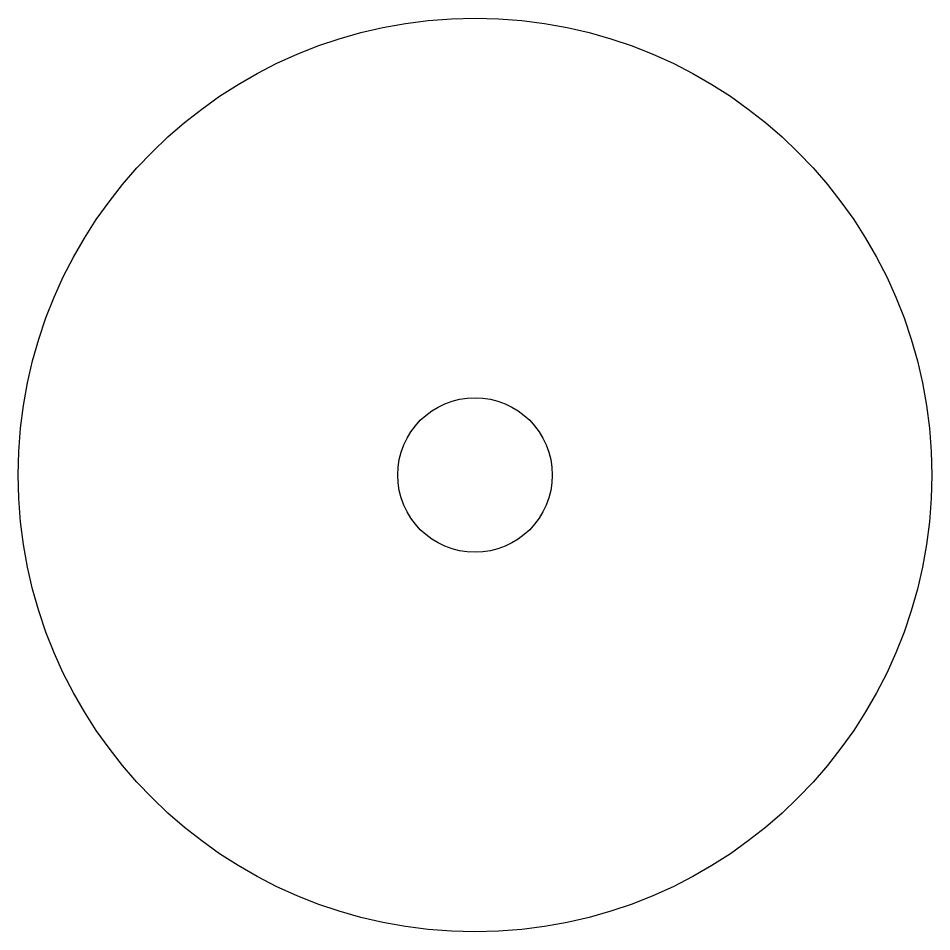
# Model space of a CAD drawing. Header units: millimetres. Extents: x -300 to 300, y -300 to 300.
import ezdxf

# ---------------------------------------------------------------- set-up
doc = ezdxf.new("R2010")
doc.units = ezdxf.units.MM
doc.layers.add('Sketch072', color=7, linetype='CONTINUOUS')

msp = doc.modelspace()

# ---------------------------------------------------------------- linework, layer by layer
at = {"layer": 'Sketch072'}
for radius in [300.1, 50.8]:
    msp.add_circle((0, 0), radius, dxfattribs=at)

doc.saveas('drawing.dxf')
